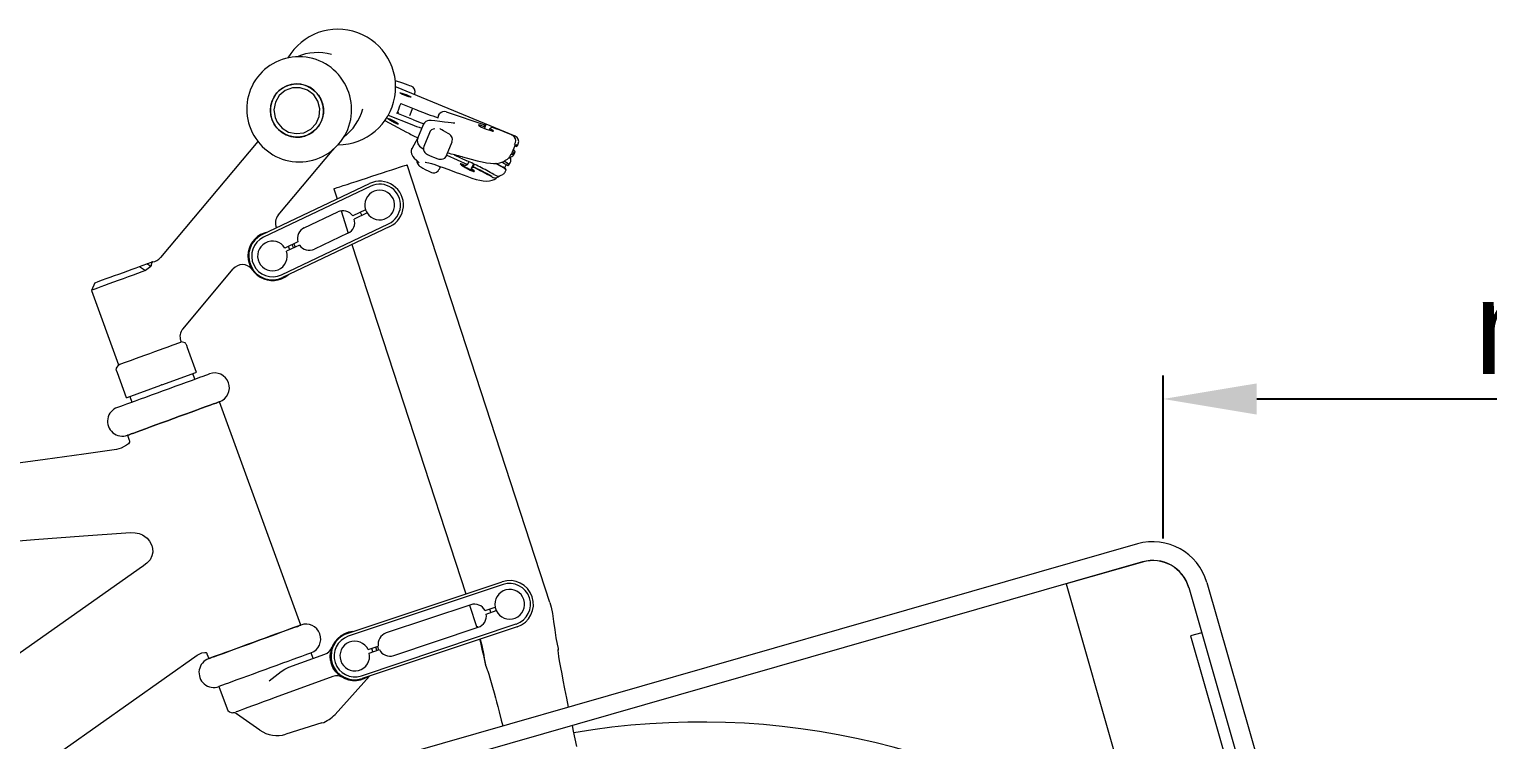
# Model space of a CAD drawing. Header units: millimetres. Extents: x -676 to 3203, y 230 to 2977.
# Drawn here: x 400 to 1024, y 2615 to 2919 of the extents above; entities that cross this region are included whole.
import ezdxf

# ---------------------------------------------------------------- set-up
doc = ezdxf.new("R2010")
doc.units = ezdxf.units.MM
doc.layers.add('ZANO_R', color=7, linetype='Continuous', lineweight=0)
doc.layers.add('ZANO_W', color=1, linetype='Continuous', lineweight=0)
doc.styles.add('Arial', font='arial.ttf')
doc.styles.get("Standard").update_dxf_attribs({"font": 'ARIALUNI.TTF'})
doc.dimstyles.new('pl i ang', dxfattribs={"dimtxt": 50, "dimasz": 50, "dimexe": 1.25, "dimexo": 0.625, "dimgap": 10, "dimtad": 1, "dimtoh": 1, "dimtxsty": 'Standard', "dimcen": 2.5, "dimclrd": 1, "dimclre": 1, "dimclrt": 1, "dimadec": 0, "dimazin": 0, "dimtfac": 1, "dimtmove": 0, "dimatfit": 3, "dimfxl": 1, "dimarcsym": 1})

# ---------------------------------------------------------------- blocks, each defined once
blk = doc.blocks.new('*D498')
at = {"layer": 'ZANO_W', "color": 1, "lineweight": -2}
for p, q in [((885.38, 2701.46), (885.38, 2771.1)), ((1365.61, 2701.46), (1365.61, 2771.1)), ((925.38, 2761.1), (1325.61, 2761.1))]:
    blk.add_line(p, q, dxfattribs=at)
at = {"layer": 'ZANO_W', "color": 1}
for points in [[(925.38, 2767.76), (925.38, 2754.43), (885.38, 2761.1)], [(1325.61, 2754.43), (1325.61, 2767.76), (1365.61, 2761.1)]]:
    blk.add_solid(points, dxfattribs=at)
at = {"layer": 'ZANO_W', "color": 1, "insert": (1125.49, 2791.52), "char_height": 40, "attachment_point": 5, "style": 'Arial'}
blk.add_mtext('min. 500', dxfattribs=at)

msp = doc.modelspace()

# ---------------------------------------------------------------- linework, layer by layer
at = {"layer": 'ZANO_R', "color": 253}
for p, q in [((556.91, 2897.31), (560.01, 2896.2)), ((608.22, 2873.48), (557.45, 2894.45)), ((565.23, 2891.24), (565.36, 2891.6)), ((554, 2882.49), (564.01, 2878.48)), ((557.71, 2883.32), (558.47, 2883.75)), ((564.78, 2880.49), (557.71, 2883.32)), ((558.86, 2886.23), (558.16, 2884.48)), ((559.35, 2887.42), (566.42, 2884.59)), ((564.37, 2885.41), (563.06, 2882.11)), ((575.45, 2882.26), (575.12, 2881.44)), ((578.7, 2883.83), (595.71, 2878.13)), ((552.56, 2880.2), (561.85, 2875.17)), ((568.85, 2878.32), (566.51, 2872.46)), ((568.91, 2878.29), (568.92, 2878.32)), ((595.71, 2878.13), (595.07, 2877.73)), ((595.16, 2876.76), (595.71, 2878.13)), ((597.4, 2876.76), (597.11, 2876.03)), ((597.41, 2876.77), (598.22, 2877.28)), ((498.21, 2871.21), (456.55, 2821.56)), ((565.72, 2871.17), (564.06, 2868.11)), ((566.57, 2872.74), (565.72, 2871.16)), ((566.58, 2872.46), (566.57, 2872.43)), ((571.57, 2874.93), (569.23, 2869.07)), ((578.95, 2865.19), (581.29, 2871.05)), ((606.72, 2874.03), (606.86, 2873.98)), ((608.26, 2869.8), (606.73, 2865.97)), ((608.04, 2869.92), (608.37, 2870.74)), ((608.04, 2869.92), (608.04, 2869.92)), ((608.77, 2869.02), (609.12, 2869.9)), ((608.94, 2869.8), (609.12, 2869.9)), ((609.26, 2869.31), (609.61, 2870.19)), ((506.97, 2839.66), (530.74, 2867.99)), ((564.12, 2868.08), (564.13, 2868.12)), ((569.15, 2869.08), (569.19, 2868.85)), ((579.03, 2865.4), (587.84, 2861.34)), ((582.12, 2865.51), (587.63, 2862.96)), ((604.18, 2863.15), (604.98, 2863.65)), ((606.35, 2865.7), (606.03, 2864.87)), ((606.23, 2864.46), (606.15, 2864.41)), ((606.23, 2864.46), (606.88, 2864.83)), ((606.36, 2865.7), (606.35, 2865.7)), ((606.78, 2866.09), (607.48, 2865.8)), ((607.13, 2866.97), (607.83, 2866.68)), ((607.3, 2865.69), (607.48, 2865.8)), ((607.48, 2865.8), (607.83, 2866.68)), ((607.83, 2866.68), (608.3, 2866.95)), ((607.97, 2866.09), (608.32, 2866.97)), ((608.06, 2869.31), (608.77, 2869.02)), ((609.24, 2869.29), (608.77, 2869.02)), ((609.26, 2869.31), (609.24, 2869.29)), ((623.05, 2674.06), (562.1, 2861.23)), ((575.71, 2859.15), (576.03, 2859.75)), ((576.09, 2859.84), (576.41, 2860.43)), ((587.84, 2861.34), (587.19, 2860.93)), ((588.5, 2862.56), (587.84, 2861.34)), ((588.5, 2862.56), (587.93, 2861.5)), ((587.93, 2861.51), (587.93, 2861.5)), ((587.93, 2861.5), (587.93, 2861.5)), ((590.45, 2861.62), (589.4, 2859.69)), ((589.41, 2859.71), (590.22, 2860.21)), ((590.22, 2860.21), (590.87, 2861.42)), ((599.13, 2857.11), (599.82, 2856.72)), ((602.51, 2860.31), (599.84, 2861.79)), ((602.57, 2860.41), (600.06, 2861.8)), ((602.33, 2856.75), (602.98, 2857.12)), ((602.54, 2862.29), (605.11, 2860.87)), ((603.71, 2862.53), (603.42, 2862.69)), ((603.77, 2862.63), (603.54, 2862.76)), ((603.66, 2859.76), (604.46, 2861.24)), ((603.66, 2859.76), (604.46, 2861.24)), ((603.95, 2858.11), (603.96, 2858.14)), ((603.96, 2858.14), (604.01, 2858.23)), ((604.01, 2858.23), (604.46, 2859.06)), ((605.11, 2860.87), (605.58, 2861.15)), ((605.6, 2861.16), (606.05, 2861.99)), ((606.05, 2861.99), (606.1, 2862.08)), ((606.1, 2862.08), (606.11, 2862.11)), ((500.09, 2831.39), (545.96, 2853.22)), ((546.51, 2852.07), (500.64, 2830.24)), ((530.7, 2851.01), (532.12, 2846.63)), ((598.28, 2856.03), (598.41, 2855.96)), ((601.03, 2856.07), (601.03, 2856.07)), ((518.04, 2834.31), (532.38, 2841.13)), ((533.78, 2841.56), (536.88, 2832.02)), ((544.31, 2842.02), (538.77, 2839.39)), ((544.96, 2840.65), (539.42, 2838.01)), ((542, 2840.93), (542.66, 2839.55)), ((508.28, 2814.19), (554.15, 2836.02)), ((554.69, 2834.87), (508.82, 2813.04)), ((515.36, 2828.25), (509.82, 2825.61)), ((516.02, 2826.87), (510.48, 2824.24)), ((511.92, 2824.93), (511.26, 2826.3)), ((513.59, 2825.54), (512.88, 2827.06)), ((513.57, 2827.39), (514.22, 2826.02)), ((536.74, 2831.95), (522.41, 2825.13)), ((538.47, 2827.15), (587.11, 2677.77)), ((447.58, 2817.73), (450.7, 2818.87)), ((447.58, 2817.73), (450.18, 2815.98)), ((452.41, 2817.69), (450.18, 2815.98)), ((452.41, 2817.69), (450.7, 2818.87)), ((466.13, 2791), (487.71, 2816.72)), ((428.54, 2810.8), (427.02, 2807.54)), ((427.02, 2807.54), (438.61, 2775.7)), ((465.46, 2785.48), (465.26, 2786.03)), ((467.08, 2785.05), (465.46, 2785.48)), ((467.99, 2783.17), (471.87, 2772.51)), ((438.61, 2775.7), (437.62, 2774.3)), ((437.68, 2774.26), (437.68, 2774.26)), ((442.03, 2761.65), (438.15, 2772.31)), ((457.19, 2767.17), (471.63, 2772.42)), ((471.24, 2769.58), (470.38, 2771.97)), ((471.63, 2772.42), (471.87, 2772.51)), ((442.27, 2761.74), (456.71, 2766.99)), ((442.03, 2761.65), (442.27, 2761.74)), ((443.52, 2762.19), (444.39, 2759.81)), ((516.6, 2664.45), (481.85, 2759.93)), ((442.47, 2745.59), (443.22, 2743.55)), ((448.84, 2689.44), (180.44, 2500.18)), ((536.45, 2660.86), (602.7, 2682.98)), ((603.11, 2681.77), (536.85, 2659.66)), ((589.25, 2673.13), (553.11, 2661.07)), ((588.69, 2672.94), (591.67, 2663.78)), ((595.39, 2670.63), (599.7, 2672.06)), ((595.87, 2669.18), (600.18, 2670.62)), ((542.48, 2642.79), (608.74, 2664.91)), ((609.14, 2663.7), (542.88, 2641.59)), ((591.65, 2663.83), (591.82, 2663.28)), ((591.96, 2663.93), (592.13, 2663.38)), ((556.33, 2651.43), (592.47, 2663.49)), ((310.44, 2537.45), (472.22, 2651.53)), ((476.46, 2652.2), (477.22, 2650.12)), ((511.52, 2646.39), (526.85, 2651.97)), ((521.82, 2650.13), (520.95, 2652.52)), ((529.13, 2651.15), (529.25, 2652.41)), ((529.26, 2649.28), (529.13, 2651.15)), ((530.01, 2652.32), (529.25, 2652.41)), ((545.4, 2653.94), (549.72, 2655.38)), ((545.88, 2652.5), (550.2, 2653.94)), ((626.6, 2654.4), (626.67, 2653.69)), ((531.55, 2644.51), (530.44, 2646.02)), ((596.43, 2645.3), (595.67, 2647.23)), ((530.33, 2642.42), (505.6, 2633.42)), ((546.03, 2642.64), (531.23, 2626.21)), ((532.45, 2643.63), (531.55, 2644.51)), ((532.45, 2643.63), (532.71, 2643.9)), ((481.56, 2638.19), (485.04, 2628.64)), ((499.13, 2619.51), (489.15, 2626.52)), ((525.58, 2622.59), (510.22, 2617.78))]:
    msp.add_line(p, q, dxfattribs=at)
at = {"layer": 'ZANO_R'}
for p, q in [((874.35, 2699.15), (98.23, 2476.6)), ((876.56, 2691.46), (100.44, 2468.91)), ((876.58, 2691.39), (843.9, 2682.02)), ((904.04, 2682.7), (1104.15, 1984.82)), ((843.9, 2682.02), (966.56, 2254.26)), ((896.35, 2680.49), (1095.83, 1984.82)), ((901.89, 2661.17), (897.09, 2659.79)), ((897.09, 2659.79), (952.21, 2467.53))]:
    msp.add_line(p, q, dxfattribs=at)
at = {"layer": 'ZANO_R', "color": 253, "flags": 128}
for points in [[(524.11, 2891.03), (525.16, 2889.27), (525.87, 2887.35), (526.24, 2885.34), (526.24, 2883.29), (525.88, 2881.28), (525.17, 2879.38), (524.12, 2877.63), (522.79, 2876.1), (521.2, 2874.84), (519.41, 2873.88), (517.47, 2873.27), (515.46, 2873.01), (513.43, 2873.11), (511.44, 2873.58), (509.57, 2874.4), (507.87, 2875.54), (506.4, 2876.96), (505.2, 2878.63), (504.32, 2880.48), (503.78, 2882.45), (503.59, 2884.49), (503.77, 2886.52), (504.31, 2888.49), (505.19, 2890.32), (506.39, 2891.97), (507.86, 2893.37), (509.55, 2894.48), (511.42, 2895.27), (513.41, 2895.71), (515.44, 2895.79), (517.45, 2895.5), (519.39, 2894.85), (521.18, 2893.87), (522.77, 2892.58), (524.11, 2891.03)], [(524.74, 2890.06), (523.56, 2891.74), (522.11, 2893.18), (520.42, 2894.34), (518.56, 2895.18), (516.58, 2895.67), (514.55, 2895.8), (512.53, 2895.56), (510.59, 2894.97), (508.79, 2894.04), (507.19, 2892.79), (505.83, 2891.28), (504.77, 2889.54), (504.03, 2887.64), (503.65, 2885.64), (503.63, 2883.6), (503.97, 2881.58), (504.66, 2879.65), (505.69, 2877.88), (507.01, 2876.31), (508.59, 2875.01), (510.37, 2874), (512.3, 2873.34), (514.31, 2873.02), (516.34, 2873.07), (518.33, 2873.49), (520.21, 2874.26), (521.92, 2875.35), (523.4, 2876.74), (524.62, 2878.37), (525.52, 2880.19), (526.08, 2882.15), (526.28, 2884.18), (526.12, 2886.22), (525.6, 2888.2), (524.74, 2890.06)], [(557.45, 2894.45), (557.42, 2894.46), (557.38, 2894.47), (557.37, 2894.46)], [(560.01, 2896.2), (561.23, 2895.77), (562.29, 2895.39), (563.11, 2895.1), (563.64, 2894.91), (563.81, 2894.85)], [(506.44, 2879.5), (508.55, 2876.94), (511.38, 2875.22), (514.61, 2874.53), (517.91, 2874.95), (520.83, 2876.43), (523.11, 2878.84), (524.45, 2881.83), (524.74, 2885.15), (523.91, 2888.38), (522.09, 2891.13), (519.43, 2893.15), (516.3, 2894.17), (512.97, 2894.1), (509.9, 2892.93), (507.39, 2890.8), (505.73, 2887.95), (505.11, 2884.7), (505.6, 2881.39), (506.44, 2879.5)], [(563.63, 2890.14), (563.33, 2890.14), (562.73, 2890.29), (561.9, 2890.56), (560.99, 2890.92), (560.12, 2891.3), (559.43, 2891.65), (559.02, 2891.91), (558.96, 2892.05), (559.25, 2892.05), (559.86, 2891.9), (560.68, 2891.62), (561.6, 2891.27), (562.47, 2890.89), (563.16, 2890.54), (563.57, 2890.28), (563.63, 2890.14)], [(575.45, 2882.26), (575.85, 2882.94), (575.99, 2883.1)], [(558.23, 2878.63), (557.95, 2878.65), (557.37, 2878.86), (556.59, 2879.22), (555.72, 2879.67), (554.89, 2880.15), (554.24, 2880.59), (553.86, 2880.91), (553.81, 2881.07), (554.1, 2881.05), (554.68, 2880.84), (555.46, 2880.48), (556.33, 2880.03), (557.15, 2879.54), (557.8, 2879.11), (558.18, 2878.79), (558.23, 2878.63)], [(582.44, 2879.07), (582.43, 2879.07), (582.2, 2879.05), (581.69, 2879.05), (580.86, 2879.11), (579.66, 2879.24), (578.06, 2879.47), (576.03, 2879.79), (573.96, 2880.07), (572.27, 2880.18), (571.31, 2880.11), (570.74, 2879.99), (570.07, 2879.69), (569.44, 2879.19), (568.96, 2878.47), (568.92, 2878.32)], [(581.24, 2871.06), (581.38, 2871.37), (581.45, 2872.18), (581.32, 2872.84), (581.06, 2873.37), (580.75, 2873.77), (580.44, 2874.07), (580.13, 2874.29), (579.66, 2874.58), (578.58, 2875.15), (577.58, 2875.69), (576.85, 2876.11), (576.37, 2876.42), (576.12, 2876.62), (576.1, 2876.63)], [(594.14, 2877.92), (593.31, 2878.16), (592.76, 2878.27), (592.53, 2878.22), (592.65, 2878.04), (593.11, 2877.74), (593.86, 2877.35), (594.82, 2876.91), (595.87, 2876.48), (596.91, 2876.1), (597.83, 2875.81), (598.51, 2875.64), (598.89, 2875.62), (598.92, 2875.74), (598.6, 2876), (597.97, 2876.35)], [(597.41, 2876.77), (597.4, 2876.75), (597.41, 2876.72), (597.45, 2876.68), (597.51, 2876.63), (597.59, 2876.57), (597.7, 2876.5), (597.83, 2876.43), (597.97, 2876.35)], [(566.58, 2872.46), (566.37, 2871.69), (566.42, 2870.89), (566.63, 2870.24), (566.94, 2869.7), (567.34, 2869.23), (567.92, 2868.7), (568.9, 2867.98), (569.08, 2867.85)], [(564.13, 2868.12), (563.84, 2867.36), (563.79, 2866.55), (563.93, 2865.87), (564.18, 2865.28), (564.54, 2864.72), (565.11, 2864.07), (566.06, 2863.18), (566.68, 2862.6), (567.01, 2862.26), (567.16, 2862.1), (567.16, 2862.11)], [(569.26, 2869.08), (569.07, 2868.44), (569.09, 2867.68), (569.39, 2866.85), (569.68, 2866.43), (570.01, 2866.1), (570.34, 2865.86), (570.78, 2865.6), (571.62, 2865.18), (572.65, 2864.72), (573.38, 2864.43)], [(573.38, 2864.43), (573.72, 2864.29), (574.71, 2863.94), (575.6, 2863.68), (576.14, 2863.58), (576.74, 2863.57), (577.48, 2863.74), (578.14, 2864.12), (578.7, 2864.73), (578.9, 2865.19)], [(585.64, 2864.57), (585.69, 2864.55), (589.43, 2863.58), (592.01, 2862.94), (594.17, 2862.45), (595.96, 2862.1), (597.65, 2861.86), (599.04, 2861.77), (600.36, 2861.81), (601.64, 2862.01), (602.56, 2862.3), (603.34, 2862.65), (604, 2863.01), (604.18, 2863.13)], [(605.6, 2864.22), (605.81, 2864.26), (606.23, 2864.46)], [(530.7, 2851.01), (530.87, 2851.06), (531.36, 2851.22), (532.18, 2851.49), (533.3, 2851.86), (534.7, 2852.31), (536.35, 2852.85), (538.22, 2853.46), (540.26, 2854.12), (542.43, 2854.83), (544.68, 2855.56), (546.97, 2856.31), (549.25, 2857.05), (551.47, 2857.77), (553.57, 2858.46), (555.53, 2859.09), (557.29, 2859.67), (558.82, 2860.17), (560.09, 2860.58), (561.06, 2860.89), (561.72, 2861.11), (562.05, 2861.22), (562.1, 2861.23)], [(566.23, 2863.02), (566.25, 2862.42), (566.48, 2861.76), (566.74, 2861.33), (567.05, 2860.98), (567.38, 2860.69), (567.93, 2860.29), (568.78, 2859.76), (569.79, 2859.19), (570.4, 2858.87)], [(569.72, 2862.32), (569.73, 2862.32), (569.97, 2862.3), (570.49, 2862.22), (571.3, 2862.05), (572.5, 2861.73), (573.89, 2861.3), (575.65, 2860.7), (577.84, 2859.91), (580.61, 2858.88), (583.04, 2857.96)], [(570.4, 2858.87), (570.7, 2858.71), (571.61, 2858.28), (572.49, 2857.95), (573.05, 2857.82), (573.87, 2857.84), (574.63, 2858.09), (575.27, 2858.57), (575.68, 2859.15)], [(583.04, 2857.96), (584.42, 2857.44), (587.55, 2856.3), (589.73, 2855.56), (591.57, 2855), (593.13, 2854.61), (594.57, 2854.36), (595.92, 2854.27), (597.24, 2854.36), (598.48, 2854.67), (599.27, 2855), (599.93, 2855.35), (600.21, 2855.53)], [(586.3, 2861.2), (585.52, 2861.52), (584.98, 2861.68), (584.76, 2861.65), (584.87, 2861.43), (585.3, 2861.07), (586, 2860.58), (586.9, 2860.03), (587.9, 2859.48), (588.89, 2858.98), (589.76, 2858.6), (590.41, 2858.37), (590.78, 2858.32), (590.82, 2858.45), (590.52, 2858.76), (589.93, 2859.2)], [(589.41, 2859.71), (589.4, 2859.68), (589.41, 2859.65), (589.44, 2859.6), (589.49, 2859.54), (589.57, 2859.47), (589.67, 2859.39), (589.79, 2859.3), (589.93, 2859.2)], [(601.05, 2856.21), (601.23, 2856.3), (601.36, 2856.42)], [(544.31, 2842.02), (544.67, 2841.17), (544.96, 2840.65)], [(450.7, 2818.87), (451.17, 2819.04), (452.24, 2819.43), (452.71, 2819.6), (452.71, 2819.6)], [(453.25, 2819.73), (453.25, 2819.73), (453.23, 2819.71), (453.17, 2819.66), (453.07, 2819.56), (452.96, 2819.42), (452.85, 2819.24), (452.78, 2819.1), (452.7, 2818.88), (452.68, 2818.8), (452.65, 2818.68), (452.61, 2818.51), (452.6, 2818.48), (452.54, 2818.17), (452.41, 2817.69)], [(453.25, 2819.73), (452.98, 2819.66), (452.71, 2819.6)], [(450.18, 2815.98), (448.6, 2815.4), (446.81, 2814.75), (444.86, 2814.04), (442.8, 2813.29), (440.68, 2812.52), (438.55, 2811.74), (436.48, 2810.99), (434.5, 2810.27), (432.67, 2809.6), (431.03, 2809.01), (429.64, 2808.5), (428.51, 2808.09), (427.69, 2807.79), (427.19, 2807.61), (427.02, 2807.54)], [(428.54, 2810.8), (428.58, 2810.82), (428.92, 2810.94), (429.59, 2811.18), (430.58, 2811.54), (431.84, 2812), (433.34, 2812.55), (435.04, 2813.17), (436.87, 2813.83), (438.8, 2814.53), (440.74, 2815.24), (442.65, 2815.94), (444.46, 2816.6), (446.13, 2817.2), (447.58, 2817.73)], [(438.61, 2775.7), (438.77, 2775.76), (439.26, 2775.94), (440.07, 2776.24), (441.17, 2776.64), (442.54, 2777.13), (444.14, 2777.72), (445.94, 2778.37), (447.88, 2779.08), (449.93, 2779.83), (452.03, 2780.59), (454.13, 2781.35), (456.18, 2782.1), (458.13, 2782.81), (459.92, 2783.46), (461.53, 2784.04), (462.89, 2784.54), (464, 2784.94), (464.8, 2785.24), (465.29, 2785.42), (465.46, 2785.48), (465.46, 2785.48)], [(467.08, 2785.03), (467.07, 2785.04), (467.08, 2785.04)], [(467.42, 2784.73), (467.45, 2784.65), (467.64, 2784.12), (467.99, 2783.17)], [(438.15, 2772.31), (437.81, 2773.25), (437.61, 2773.79), (437.61, 2773.8)], [(438.13, 2757.53), (438.3, 2757.59), (438.8, 2757.77), (439.63, 2758.07), (440.77, 2758.49), (442.2, 2759.01), (443.89, 2759.63), (445.83, 2760.33), (447.97, 2761.11), (450.28, 2761.95), (452.72, 2762.84), (455.25, 2763.76), (457.82, 2764.69), (460.39, 2765.63), (462.92, 2766.55), (465.35, 2767.44), (467.66, 2768.28), (469.81, 2769.06), (471.74, 2769.76), (473.44, 2770.38), (474.87, 2770.9), (476.01, 2771.32), (476.84, 2771.62), (477.34, 2771.8), (477.51, 2771.86)], [(442.47, 2745.59), (442.64, 2745.65), (443.14, 2745.84), (443.97, 2746.14), (445.11, 2746.55), (446.54, 2747.07), (448.24, 2747.69), (450.17, 2748.4), (452.32, 2749.18), (454.63, 2750.02), (457.07, 2750.91), (459.59, 2751.82), (462.16, 2752.76), (464.73, 2753.7), (467.26, 2754.62), (469.7, 2755.5), (472.01, 2756.34), (474.15, 2757.12), (476.09, 2757.83), (477.78, 2758.45), (479.22, 2758.97), (480.35, 2759.38), (481.18, 2759.68), (481.69, 2759.87), (481.85, 2759.93)], [(481.85, 2759.93), (481.69, 2759.87), (481.18, 2759.68), (480.35, 2759.38), (479.22, 2758.97), (477.78, 2758.45), (476.09, 2757.83), (474.15, 2757.12), (472.01, 2756.34), (469.7, 2755.5), (467.26, 2754.62), (464.73, 2753.7), (462.16, 2752.76), (459.59, 2751.82), (457.07, 2750.91), (454.63, 2750.02), (452.32, 2749.18), (450.17, 2748.4), (448.24, 2747.69), (446.54, 2747.07), (445.11, 2746.55), (443.97, 2746.14), (443.14, 2745.84), (442.64, 2745.65), (442.47, 2745.59)], [(437.82, 2739.47), (423.74, 2737.52), (407.23, 2735.27), (391.47, 2733.16)], [(443.2, 2743.58), (443.33, 2743.14), (443.33, 2742.89), (443.26, 2742.62), (442.86, 2741.99), (442.07, 2741.29), (439.76, 2740.01), (437.82, 2739.47)], [(382.16, 2699.35), (402.76, 2700.97), (423.6, 2702.54), (441.69, 2703.85)], [(441.69, 2703.86), (443.85, 2703.97), (445.77, 2703.88), (447.44, 2703.54), (448.82, 2703.01), (450.81, 2701.63), (451.95, 2700.29), (452.87, 2698.44), (453.19, 2697.15), (453.25, 2695.66), (452.93, 2694.04), (452.1, 2692.4), (450.7, 2690.86), (448.81, 2689.41)], [(597.28, 2671.26), (597.51, 2670.47), (597.76, 2669.81)], [(599.7, 2672.06), (599.73, 2671.91), (600.18, 2670.62)], [(623.05, 2674.06), (623.64, 2672.05), (624.19, 2669.39), (624.69, 2666.04), (625.17, 2662.42), (625.67, 2658.95), (626.16, 2656.29), (626.6, 2654.4)], [(477.22, 2650.12), (477.39, 2650.18), (477.89, 2650.36), (478.72, 2650.67), (479.86, 2651.08), (481.29, 2651.6), (482.99, 2652.22), (484.92, 2652.92), (487.07, 2653.7), (489.38, 2654.54), (491.81, 2655.43), (494.34, 2656.35), (496.91, 2657.29), (499.48, 2658.22), (502.01, 2659.14), (504.45, 2660.03), (506.76, 2660.87), (508.9, 2661.65), (510.84, 2662.36), (512.53, 2662.97), (513.96, 2663.49), (515.1, 2663.91), (515.93, 2664.21), (516.43, 2664.39), (516.6, 2664.45)], [(516.6, 2664.45), (516.59, 2664.45), (516.33, 2664.36), (515.74, 2664.14), (514.83, 2663.81), (513.61, 2663.36), (512.1, 2662.82), (510.34, 2662.17), (508.34, 2661.45), (506.15, 2660.65), (503.8, 2659.79), (501.33, 2658.9), (498.79, 2657.97), (496.22, 2657.03), (493.65, 2656.1), (491.15, 2655.19), (488.74, 2654.31), (486.47, 2653.49), (484.38, 2652.73), (482.5, 2652.04), (480.88, 2651.45), (479.52, 2650.96), (478.46, 2650.57), (477.72, 2650.3), (477.31, 2650.15), (477.22, 2650.12)], [(591.65, 2663.83), (591.95, 2663.93), (591.95, 2663.93)], [(472.22, 2651.53), (474.28, 2652.53), (475.48, 2652.77), (475.82, 2652.75), (476.12, 2652.66), (476.24, 2652.58), (476.34, 2652.47), (476.46, 2652.2)], [(520.95, 2652.52), (520.78, 2652.46), (520.28, 2652.28), (519.45, 2651.97), (518.31, 2651.56), (516.88, 2651.04), (515.18, 2650.42), (513.24, 2649.72), (511.1, 2648.94), (508.79, 2648.1), (506.35, 2647.21), (503.83, 2646.29), (501.26, 2645.35), (498.68, 2644.42), (496.16, 2643.5), (493.72, 2642.61), (491.41, 2641.77), (489.27, 2640.99), (487.33, 2640.29), (485.63, 2639.67), (484.2, 2639.15), (483.06, 2638.73), (482.23, 2638.43), (481.73, 2638.25), (481.56, 2638.19)], [(547.4, 2653), (547.12, 2653.94), (546.92, 2654.45)], [(549.09, 2653.57), (548.79, 2654.55), (548.61, 2655.01)], [(549.33, 2655.26), (549.8, 2653.88), (549.82, 2653.81)], [(631.11, 2629.4), (630.33, 2633.23), (629.55, 2637.14), (628.81, 2640.86), (628.3, 2643.54), (627.76, 2646.37), (627.27, 2649.12), (626.95, 2650.98), (626.72, 2652.51), (626.66, 2653.52), (626.69, 2653.94)], [(502.99, 2640.58), (503.02, 2640.6), (505.56, 2642.64), (508.19, 2644.58), (509.82, 2645.59), (511.52, 2646.39)], [(596.33, 2645.31), (596.35, 2645.36), (596.63, 2644.72), (597, 2643.52), (597.48, 2641.89), (598.03, 2639.94), (598.61, 2637.87), (599.26, 2635.48), (599.82, 2633.39), (600.3, 2631.58), (600.83, 2629.58), (601.42, 2627.33), (602.33, 2623.84), (602.98, 2621.34)], [(505.6, 2633.42), (503.03, 2632.49), (500.52, 2631.57), (498.13, 2630.7), (495.9, 2629.89), (493.88, 2629.15), (492.12, 2628.51), (490.66, 2627.98), (489.53, 2627.57), (488.76, 2627.29)], [(634.58, 2612.58), (633.23, 2619.09), (632.72, 2621.54)]]:
    msp.add_lwpolyline(points, dxfattribs=at)
at = {"layer": 'ZANO_R', "color": 253}
for centre, radius, start, end in [((532.42, 2894.48), 24.71, 270.2717, 149.71078), ((515.82, 2885.06), 22.38, 29.65933, 210.34058), ((523.81, 2886.63), 22.56, 75.00629, 112.7363), ((515.95, 2884.83), 22.38, 209.6596, 30.34031), ((562.96, 2892.46), 2.54, 340.41751, 70.41751), ((521.4, 2890.93), 22.45, 307.24042, 344.91708), ((628.17, 3038.2), 165.55, 248.09727, 251.3671), ((577.92, 2881.34), 2.61, 72.64726, 137.554), ((561.78, 2890.5), 12.28, 230.1757, 253.11324), ((611.43, 2996.21), 126.92, 248.05955, 250.11695), ((631.12, 3046.03), 178.34, 248.16014, 249.67823), ((574.06, 2874.03), 2.62, 93.7449, 159.56463), ((595.04, 2879.99), 2.25, 246.33099, 270.72496), ((538.57, 2708.25), 179.25, 67.65199, 70.56141), ((622.88, 2987.65), 127.97, 241.51633, 243.91486), ((606.01, 2871.59), 2.5, 340.16714, 55.6991), ((608.57, 2870.96), 1.22, 244.54679, 287.72648), ((607.25, 2871.13), 2.54, 338.22457, 67.56172), ((519.03, 2619.34), 254.12, 74.80333, 76.2694), ((603.89, 2865.7), 2.29, 297.93707, 339.00657), ((603.88, 2863.32), 2.54, 331.5958, 25.64729), ((606.93, 2867.19), 1.54, 247.44555, 283.77427), ((605.61, 2867.03), 2.54, 300, 338.22457), ((606.91, 2865.94), 1.72, 36.0435, 74.35202), ((596, 2875.14), 17.39, 230.75248, 252.35709), ((587.3, 2862.89), 1.97, 239.27441, 266.78655), ((521.86, 2720.89), 156.56, 62.94261, 65.16017), ((518.63, 2712.28), 164.35, 61.00802, 64.17527), ((513.99, 2703.38), 174.57, 61.09135, 64.07311), ((513.89, 2703.74), 175.46, 60.93715, 63.17198), ((600.78, 2855.92), 4.72, 39.83476, 68.40011), ((600.71, 2855.79), 4.98, 41.09085, 68.10569), ((601.71, 2859.32), 2.54, 300, 331.54315), ((602.29, 2858.64), 4.14, 37.27086, 69.84135), ((601.91, 2858.01), 4.97, 41.08176, 68.11478), ((550.33, 2844.04), 10.16, 295.4479, 115.4479), ((550.33, 2844.04), 8.89, 295.4479, 115.4479), ((599.63, 2858.19), 2.54, 256.12964, 316.92413), ((601.06, 2858.92), 2.52, 240.68905, 300.27715), ((550.33, 2844.04), 6.35, 212.34, 198.55579), ((510.5, 2836.46), 4.77, 137.83291, 206.67251), ((534.56, 2836.54), 5.08, 34.07482, 115.4479), ((504.46, 2822.21), 10.48, 101.30678, 309.58901), ((520.23, 2829.72), 5.08, 115.4479, 196.82097), ((534.56, 2836.54), 5.08, 295.4479, 16.82097), ((504.46, 2822.21), 10.16, 115.4479, 295.4479), ((504.46, 2822.21), 8.89, 115.4479, 295.4479), ((504.46, 2822.21), 6.35, 32.34, 18.55579), ((520.23, 2829.72), 5.08, 214.07482, 295.4479), ((452.81, 2824.41), 4.68, 275.36948, 322.75331), ((491.61, 2813.46), 5.07, 38.32926, 140.17132), ((469.51, 2787.86), 4.6, 137.04554, 203.26523), ((466.94, 2784.55), 0.508, 18.98069, 74.8937), ((438.06, 2774.04), 0.508, 149.93939, 200.42333), ((479.68, 2765.89), 6.35, 290, 110), ((522.58, 2586.69), 191.96, 109.91763, 110.06926), ((440.3, 2751.56), 6.35, 110, 290), ((605.92, 2673.34), 10.16, 288.45714, 108.45714), ((605.92, 2673.34), 6.35, 205.34925, 191.56504), ((605.92, 2673.34), 8.89, 288.45714, 108.45714), ((590.86, 2668.31), 5.08, 27.08407, 108.45714), ((518.77, 2658.49), 6.35, 290, 110), ((590.86, 2668.31), 5.08, 288.45714, 9.83022), ((539.66, 2651.22), 10.48, 94.31603, 173.51706), ((539.66, 2651.22), 10.16, 108.45714, 288.45714), ((539.66, 2651.22), 8.89, 108.45714, 288.45714), ((539.66, 2651.22), 6.35, 25.34925, 11.56504), ((554.72, 2656.25), 5.08, 108.45714, 189.83022), ((264.98, 2580.1), 337.44, 11.47576, 13.41445), ((374.88, 2608.47), 224.24, 10.00767, 12.88471), ((525.12, 2656.74), 5.08, 290, 339.2272), ((554.72, 2656.25), 5.08, 207.08407, 288.45714), ((479.39, 2644.15), 6.35, 110, 290), ((539.66, 2651.22), 10.59, 190.57918, 209.42082), ((532.07, 2637.65), 5.08, 60.7728, 110), ((539.66, 2651.22), 10.48, 226.48294, 302.59825), ((487.43, 2629.51), 2.54, 200, 273.14279), ((487.7, 2624.44), 2.54, 54.93337, 93.05893), ((487.7, 2624.44), 2.53, 54.91995, 68.19697), ((521.79, 2634.71), 12.7, 287.35545, 317.98589), ((687.44, 2300.91), 322.1, 53.52782, 99.66454), ((506.43, 2629.91), 12.7, 234.93337, 287.35545)]:
    msp.add_arc(centre, radius, start, end, dxfattribs=at)
at = {"layer": 'ZANO_R'}
for centre, radius in [((880.97, 2676.08), 24), ((880.97, 2676.08), 16), ((880.99, 2676.01), 16)]:
    msp.add_arc(centre, radius, 16, 106, dxfattribs=at)
at = {"layer": 'ZANO_R', "color": 253}
for centre, major_axis, ratio, start_param, end_param in [((558.62, 2884.74), (1.45, 3.52), 0.085845, 1.681502, 2.021339), ((559.32, 2886.5), (1.45, 3.52), 0.085845, 1.341665, 1.681502), ((605.92, 2871.63), (-1.27, 2.2), 0.990264, 5.11678, 5.37392), ((599.61, 2858.18), (-1.27, 2.2), 0.99026, 2.116186, 2.373326)]:
    msp.add_ellipse(centre, major_axis=major_axis, ratio=ratio, start_param=start_param, end_param=end_param, dxfattribs=at)

# ---------------------------------------------------------------- dimensions: what is measured, and where the dimension line sits
at = {"layer": 'ZANO_W'}
dim = msp.add_linear_dim(base=(1365.61, 2761.1), p1=(885.38, 2691.46), p2=(1365.61, 2691.46), text='min. 500', dimstyle='pl i ang', override={"dimtxt": 40, "dimasz": 40, "dimexe": 10, "dimexo": 10, "dimtoh": 0, "dimdec": 0, "dimtxsty": 'Arial', "dimtdec": 0, "dimtmove": 1}, dxfattribs=at)
dim.commit()
dim.dimension.update_dxf_attribs({"geometry": '*D498', "text_midpoint": (1125.49, 2791.52)})

doc.saveas('drawing.dxf')
